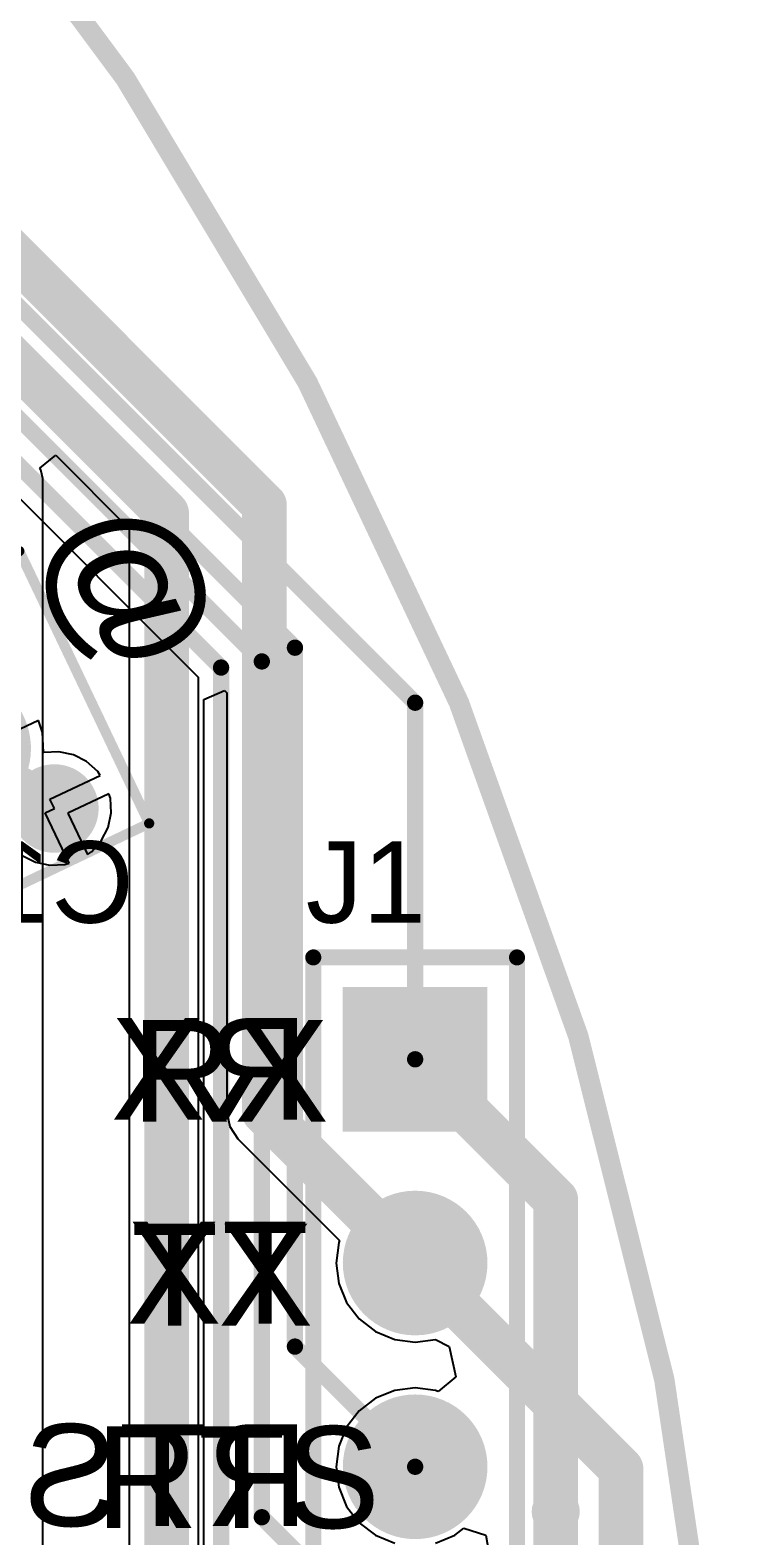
# Model space of a CAD drawing. Header units: millimetres. Extents: x -0.71 to 2.98, y -0.65 to 2.9.
# Drawn here: x 2.628 to 2.978, y 1.396 to 2.135 of the extents above; entities that cross this region are included whole.
import ezdxf

# ---------------------------------------------------------------- set-up
doc = ezdxf.new("R2010")
doc.units = ezdxf.units.MM
doc.header["$MEASUREMENT"] = 0
for name, color, linetype in [('BottomLayer', 5, 'Continuous'), ('BottomOverlay', 54, 'Continuous'), ('BottomSolder', 6, 'Continuous'), ('Mechanical2', 216, 'Continuous'), ('MultiLayer', 9, 'Continuous'), ('PadHoleLayer', 156, 'Continuous'), ('TopLayer', 1, 'Continuous'), ('TopOverlay', 2, 'Continuous'), ('TopPaste', 8, 'Continuous'), ('TopSolder', 216, 'Continuous'), ('ViaHoleLayer', 16, 'Continuous')]:
    doc.layers.add(name, color=color, linetype=linetype)
doc.styles.add('Arial', font='', dxfattribs={"height": 0.2})
doc.styles.get('Arial').set_extended_font_data('Arial')

# ---------------------------------------------------------------- blocks, each defined once
blk = doc.blocks.new('SPM0687LR5H_1_188')
at = {"layer": 'BottomSolder'}
h = blk.add_hatch(color=6, dxfattribs=at)
edge = h.paths.add_edge_path()
edge.add_arc((0, -0.03594), 0.004, 0, 360)
at = {"layer": 'PadHoleLayer'}
h = blk.add_hatch(color=156, dxfattribs=at)
edge = h.paths.add_edge_path()
edge.add_arc((0, -0.03594), 0.02018, 0, 360)
at = {"layer": 'TopLayer'}
h = blk.add_hatch(color=1, dxfattribs=at)
edge = h.paths.add_edge_path()
edge.add_arc((-0.0474, 0.06705), 0.01772, 0, 360)
h = blk.add_hatch(color=1, dxfattribs=at)
edge = h.paths.add_edge_path()
edge.add_arc((0, 0.06705), 0.01772, 0, 360)
h = blk.add_hatch(color=1, dxfattribs=at)
edge = h.paths.add_edge_path()
edge.add_arc((0.0474, 0.06705), 0.01772, 0, 360)
h = blk.add_hatch(color=1, dxfattribs=at)
edge = h.paths.add_edge_path()
edge.add_arc((0, -0.03594), 0.03299, 0, 360)
h = blk.add_hatch(color=1, dxfattribs=at)
edge = h.paths.add_edge_path()
edge.add_arc((-0.0474, -0.06705), 0.01772, 0, 360)
h = blk.add_hatch(color=1, dxfattribs=at)
edge = h.paths.add_edge_path()
edge.add_arc((0.0474, -0.06705), 0.01772, 0, 360)
at = {"layer": 'TopPaste'}
h = blk.add_hatch(color=8, dxfattribs=at)
edge = h.paths.add_edge_path()
edge.add_arc((-0.0474, 0.06705), 0.01772, 0, 360)
h = blk.add_hatch(color=8, dxfattribs=at)
edge = h.paths.add_edge_path()
edge.add_arc((0, 0.06705), 0.01772, 0, 360)
h = blk.add_hatch(color=8, dxfattribs=at)
edge = h.paths.add_edge_path()
edge.add_arc((0.0474, 0.06705), 0.01772, 0, 360)
h = blk.add_hatch(color=8, dxfattribs=at)
edge = h.paths.add_edge_path()
edge.add_arc((-0.0474, -0.06705), 0.01772, 0, 360)
h = blk.add_hatch(color=8, dxfattribs=at)
edge = h.paths.add_edge_path()
edge.add_arc((0.0474, -0.06705), 0.01772, 0, 360)
at = {"layer": 'TopSolder'}
h = blk.add_hatch(color=216, dxfattribs=at)
edge = h.paths.add_edge_path()
edge.add_arc((-0.0474, 0.06705), 0.02172, 0, 360)
h = blk.add_hatch(color=216, dxfattribs=at)
edge = h.paths.add_edge_path()
edge.add_arc((0, 0.06705), 0.02172, 0, 360)
h = blk.add_hatch(color=216, dxfattribs=at)
edge = h.paths.add_edge_path()
edge.add_arc((0.0474, 0.06705), 0.02172, 0, 360)
h = blk.add_hatch(color=216, dxfattribs=at)
edge = h.paths.add_edge_path()
edge.add_arc((0, -0.03594), 0.03699, 0, 360)
h = blk.add_hatch(color=216, dxfattribs=at)
edge = h.paths.add_edge_path()
edge.add_arc((-0.0474, -0.06705), 0.02172, 0, 360)
h = blk.add_hatch(color=216, dxfattribs=at)
edge = h.paths.add_edge_path()
edge.add_arc((0.0474, -0.06705), 0.02172, 0, 360)
at = {"layer": 'TopOverlay', "const_width": 0.005}
for points in [[(-0.07402, 0.09591), (-0.07402, -0.10591)], [(0.07402, 0.09591), (-0.07402, 0.09591)], [(0.07402, 0.09591), (0.07402, -0.10591)], [(-0.085, 0.075), (-0.085, 0.065)], [(-0.085, 0.075), (-0.08, 0.07)], [(-0.08, 0.07), (-0.085, 0.065)], [(0.07402, -0.10591), (-0.07402, -0.10591)]]:
    blk.add_lwpolyline(points, dxfattribs=at)
at = {"layer": 'TopOverlay', "const_width": 0.0025}
for points in [[(-0.07527, 0.09591, 1), (-0.07277, 0.09591, 1)], [(-0.07527, 0.09591, 1), (-0.07277, 0.09591, 1)], [(0.07277, 0.09591, 1), (0.07527, 0.09591, 1)], [(0.07277, 0.09591, 1), (0.07527, 0.09591, 1)], [(-0.08625, 0.075, 1), (-0.08375, 0.075, 1)], [(-0.08625, 0.075, 1), (-0.08375, 0.075, 1)], [(-0.08625, 0.065, 1), (-0.08375, 0.065, 1)], [(-0.08625, 0.065, 1), (-0.08375, 0.065, 1)], [(-0.08125, 0.07, 1), (-0.07875, 0.07, 1)], [(-0.08125, 0.07, 1), (-0.07875, 0.07, 1)], [(-0.07527, -0.10591, 1), (-0.07277, -0.10591, 1)], [(-0.07527, -0.10591, 1), (-0.07277, -0.10591, 1)], [(0.07277, -0.10591, 1), (0.07527, -0.10591, 1)], [(0.07277, -0.10591, 1), (0.07527, -0.10591, 1)]]:
    blk.add_lwpolyline(points, format="xyb", close=True, dxfattribs=at)
blk = doc.blocks.new('HDR1X5_218')
at = {"layer": 'BottomLayer'}
blk.add_hatch(color=5, dxfattribs=at).paths.add_polyline_path([(-0.0315, 0.0315), (0.0315, 0.0315), (0.0315, -0.0315), (-0.0315, -0.0315)])
h = blk.add_hatch(color=5, dxfattribs=at)
edge = h.paths.add_edge_path()
edge.add_arc((0.1, 0), 0.0315, 0, 360)
h = blk.add_hatch(color=5, dxfattribs=at)
edge = h.paths.add_edge_path()
edge.add_arc((0.2, 0), 0.0315, 0, 360)
h = blk.add_hatch(color=5, dxfattribs=at)
edge = h.paths.add_edge_path()
edge.add_arc((0.3, 0), 0.0315, 0, 360)
h = blk.add_hatch(color=5, dxfattribs=at)
edge = h.paths.add_edge_path()
edge.add_arc((0.4, 0), 0.0315, 0, 360)
at = {"layer": 'BottomSolder'}
blk.add_hatch(color=6, dxfattribs=at).paths.add_polyline_path([(-0.0355, 0.0355), (0.0355, 0.0355), (0.0355, -0.0355), (-0.0355, -0.0355)])
h = blk.add_hatch(color=6, dxfattribs=at)
edge = h.paths.add_edge_path()
edge.add_arc((0.1, 0), 0.0355, 0, 360)
h = blk.add_hatch(color=6, dxfattribs=at)
edge = h.paths.add_edge_path()
edge.add_arc((0.2, 0), 0.0355, 0, 360)
h = blk.add_hatch(color=6, dxfattribs=at)
edge = h.paths.add_edge_path()
edge.add_arc((0.3, 0), 0.0355, 0, 360)
h = blk.add_hatch(color=6, dxfattribs=at)
edge = h.paths.add_edge_path()
edge.add_arc((0.4, 0), 0.0355, 0, 360)
at = {"layer": 'MultiLayer'}
blk.add_hatch(color=9, dxfattribs=at).paths.add_polyline_path([(-0.0315, 0.0315), (0.0315, 0.0315), (0.0315, -0.0315), (-0.0315, -0.0315)])
h = blk.add_hatch(color=9, dxfattribs=at)
edge = h.paths.add_edge_path()
edge.add_arc((0.1, 0), 0.0315, 0, 360)
h = blk.add_hatch(color=9, dxfattribs=at)
edge = h.paths.add_edge_path()
edge.add_arc((0.2, 0), 0.0315, 0, 360)
h = blk.add_hatch(color=9, dxfattribs=at)
edge = h.paths.add_edge_path()
edge.add_arc((0.3, 0), 0.0315, 0, 360)
h = blk.add_hatch(color=9, dxfattribs=at)
edge = h.paths.add_edge_path()
edge.add_arc((0.4, 0), 0.0315, 0, 360)
at = {"layer": 'PadHoleLayer'}
h = blk.add_hatch(color=156, dxfattribs=at)
edge = h.paths.add_edge_path()
edge.add_arc((0, 0), 0.0187, 0, 360)
h = blk.add_hatch(color=156, dxfattribs=at)
edge = h.paths.add_edge_path()
edge.add_arc((0.1, 0), 0.0187, 0, 360)
h = blk.add_hatch(color=156, dxfattribs=at)
edge = h.paths.add_edge_path()
edge.add_arc((0.2, 0), 0.0187, 0, 360)
h = blk.add_hatch(color=156, dxfattribs=at)
edge = h.paths.add_edge_path()
edge.add_arc((0.3, 0), 0.0187, 0, 360)
h = blk.add_hatch(color=156, dxfattribs=at)
edge = h.paths.add_edge_path()
edge.add_arc((0.4, 0), 0.0187, 0, 360)
at = {"layer": 'TopLayer'}
blk.add_hatch(color=1, dxfattribs=at).paths.add_polyline_path([(-0.0315, 0.0315), (0.0315, 0.0315), (0.0315, -0.0315), (-0.0315, -0.0315)])
h = blk.add_hatch(color=1, dxfattribs=at)
edge = h.paths.add_edge_path()
edge.add_arc((0.1, 0), 0.0315, 0, 360)
h = blk.add_hatch(color=1, dxfattribs=at)
edge = h.paths.add_edge_path()
edge.add_arc((0.2, 0), 0.0315, 0, 360)
h = blk.add_hatch(color=1, dxfattribs=at)
edge = h.paths.add_edge_path()
edge.add_arc((0.3, 0), 0.0315, 0, 360)
h = blk.add_hatch(color=1, dxfattribs=at)
edge = h.paths.add_edge_path()
edge.add_arc((0.4, 0), 0.0315, 0, 360)
at = {"layer": 'TopSolder'}
blk.add_hatch(color=216, dxfattribs=at).paths.add_polyline_path([(-0.0355, 0.0355), (0.0355, 0.0355), (0.0355, -0.0355), (-0.0355, -0.0355)])
h = blk.add_hatch(color=216, dxfattribs=at)
edge = h.paths.add_edge_path()
edge.add_arc((0.1, 0), 0.0355, 0, 360)
h = blk.add_hatch(color=216, dxfattribs=at)
edge = h.paths.add_edge_path()
edge.add_arc((0.2, 0), 0.0355, 0, 360)
h = blk.add_hatch(color=216, dxfattribs=at)
edge = h.paths.add_edge_path()
edge.add_arc((0.3, 0), 0.0355, 0, 360)
h = blk.add_hatch(color=216, dxfattribs=at)
edge = h.paths.add_edge_path()
edge.add_arc((0.4, 0), 0.0355, 0, 360)
at = {"layer": 'TopOverlay', "const_width": 0.00787}
for points in [[(-0.05, -0.05), (-0.05, 0.05)], [(0.45, 0.05), (-0.05, 0.05)], [(0.45, -0.05), (0.45, 0.05)], [(0.45, -0.05), (-0.05, -0.05)]]:
    blk.add_lwpolyline(points, dxfattribs=at)
at = {"layer": 'TopOverlay', "const_width": 0.00394}
for points in [[(-0.05197, 0.05, 1), (-0.04803, 0.05, 1)], [(-0.05197, 0.05, 1), (-0.04803, 0.05, 1)], [(0.44803, 0.05, 1), (0.45197, 0.05, 1)], [(0.44803, 0.05, 1), (0.45197, 0.05, 1)], [(-0.05197, -0.05, 1), (-0.04803, -0.05, 1)], [(-0.05197, -0.05, 1), (-0.04803, -0.05, 1)], [(0.44803, -0.05, 1), (0.45197, -0.05, 1)], [(0.44803, -0.05, 1), (0.45197, -0.05, 1)]]:
    blk.add_lwpolyline(points, format="xyb", close=True, dxfattribs=at)

msp = doc.modelspace()

# ---------------------------------------------------------------- hatches: boundary and pattern name
at = {"layer": 'BottomLayer'}
h = msp.add_hatch(color=5, dxfattribs=at)
edge = h.paths.add_edge_path()
edge.add_arc((2.886, 1.408), 0.01181, 0, 360)
at = {"layer": 'BottomSolder'}
h = msp.add_hatch(color=6, dxfattribs=at)
edge = h.paths.add_edge_path()
edge.add_arc((2.886, 1.408), 0.00791, 0, 360)
at = {"layer": 'TopLayer'}
h = msp.add_hatch(color=1, dxfattribs=at)
edge = h.paths.add_edge_path()
edge.add_arc((2.886, 1.408), 0.01181, 0, 360)
at = {"layer": 'TopSolder'}
h = msp.add_hatch(color=216, dxfattribs=at)
edge = h.paths.add_edge_path()
edge.add_arc((2.886, 1.408), 0.00791, 0, 360)
at = {"layer": 'ViaHoleLayer'}
h = msp.add_hatch(color=16, dxfattribs=at)
edge = h.paths.add_edge_path()
edge.add_arc((2.886, 1.408), 0.00591, 0, 360)

# ---------------------------------------------------------------- linework, layer by layer
at = {"layer": 'BottomLayer'}
for p, q in [((2.63286, 1.92004), (2.64063, 1.92642)), ((2.64063, 1.92642), (2.67665, 1.8904)), ((2.63336, 1.91929), (2.63286, 1.92004)), ((2.63422, 1.915), (2.63336, 1.91929)), ((2.63422, 1.34246), (2.63422, 1.915)), ((2.67665, 1.8904), (2.67665, 1.239)), ((2.71335, 1.80651), (2.72335, 1.81106)), ((2.72335, 1.81106), (2.72465, 1.80993)), ((2.71335, 1.2466), (2.71335, 1.80651)), ((2.72465, 1.80993), (2.72465, 1.604)), ((2.72465, 1.604), (2.72604, 1.59698)), ((2.72604, 1.59698), (2.73002, 1.59102)), ((2.73002, 1.59102), (2.77993, 1.54111)), ((2.77949, 1.54005), (2.77817, 1.53)), ((2.77993, 1.54111), (2.77949, 1.54005)), ((2.77817, 1.53), (2.77949, 1.51995)), ((2.77949, 1.51995), (2.78337, 1.51059)), ((2.78337, 1.51059), (2.78954, 1.50254)), ((2.78954, 1.50254), (2.79759, 1.49637)), ((2.79759, 1.49637), (2.80695, 1.49249)), ((2.80695, 1.49249), (2.817, 1.49117)), ((2.817, 1.49117), (2.82705, 1.49249)), ((2.82705, 1.49249), (2.83368, 1.48904)), ((2.83368, 1.48904), (2.83697, 1.47422)), ((2.83697, 1.47422), (2.82833, 1.46697)), ((2.79759, 1.46363), (2.78954, 1.45746)), ((2.80695, 1.46751), (2.79759, 1.46363)), ((2.817, 1.46883), (2.80695, 1.46751)), ((2.82705, 1.46751), (2.817, 1.46883)), ((2.82833, 1.46697), (2.82705, 1.46751)), ((2.78954, 1.45746), (2.78337, 1.44941)), ((2.78337, 1.44941), (2.77949, 1.44005)), ((2.77949, 1.44005), (2.77817, 1.43)), ((2.77817, 1.43), (2.77949, 1.41995)), ((2.77949, 1.41995), (2.78337, 1.41059)), ((2.78337, 1.41059), (2.78954, 1.40254)), ((2.78954, 1.40254), (2.79759, 1.39637)), ((2.83641, 1.39637), (2.84089, 1.39981)), ((2.84089, 1.39981), (2.85163, 1.39649)), ((2.79759, 1.39637), (2.80695, 1.39249)), ((2.82705, 1.39249), (2.83641, 1.39637)), ((2.85163, 1.39649), (2.85428, 1.38142))]:
    msp.add_line(p, q, dxfattribs=at)
at = {"layer": 'BottomLayer', "const_width": 0.022}
for points in [[(2.533, 2.112), (2.743, 1.902)], [(2.516, 2.077), (2.695, 1.898)], [(2.695, 1.239), (2.695, 1.898)], [(2.743, 1.604), (2.743, 1.902)], [(2.817, 1.63), (2.886, 1.561)], [(2.743, 1.604), (2.817, 1.53)], [(2.886, 1.408), (2.886, 1.561)]]:
    msp.add_lwpolyline(points, dxfattribs=at)
at = {"layer": 'BottomLayer', "const_width": 0.011}
for points in [[(2.6895, 1.898, 1), (2.7005, 1.898, 1)], [(2.6895, 1.898, 1), (2.7005, 1.898, 1)], [(2.7375, 1.902, 1), (2.7485, 1.902, 1)], [(2.7375, 1.902, 1), (2.7485, 1.902, 1)], [(2.8115, 1.63, 1), (2.8225, 1.63, 1)], [(2.7375, 1.604, 1), (2.7485, 1.604, 1)], [(2.7375, 1.604, 1), (2.7485, 1.604, 1)], [(2.8805, 1.561, 1), (2.8915, 1.561, 1)], [(2.8805, 1.561, 1), (2.8915, 1.561, 1)], [(2.8115, 1.53, 1), (2.8225, 1.53, 1)], [(2.8805, 1.408, 1), (2.8915, 1.408, 1)]]:
    msp.add_lwpolyline(points, format="xyb", close=True, dxfattribs=at)
at = {"layer": 'Mechanical2', "const_width": 0.01}
msp.add_lwpolyline([(2.97335, 1.12706, 1), (-0.56996, 1.12706, 1)], format="xyb", close=True, dxfattribs=at)
at = {"layer": 'TopLayer'}
for p, q in [((2.58124, 1.9469), (2.71052, 1.81762)), ((2.71052, 1.81762), (2.71052, 1.11226)), ((2.63214, 1.79635), (2.5936, 1.77796)), ((2.63408, 1.79038), (2.63214, 1.79635)), ((2.63459, 1.78074), (2.63408, 1.79038)), ((2.63483, 1.78057), (2.63459, 1.78074)), ((2.64212, 1.78095), (2.63483, 1.78057)), ((2.64925, 1.77943), (2.64212, 1.78095)), ((2.65576, 1.77612), (2.64925, 1.77943)), ((2.66118, 1.77124), (2.65576, 1.77612)), ((2.63777, 1.75759), (2.66241, 1.76935)), ((2.66241, 1.76935), (2.66118, 1.77124)), ((2.66671, 1.76032), (2.64659, 1.75072)), ((2.66741, 1.75818), (2.66671, 1.76032)), ((2.63541, 1.75093), (2.63992, 1.75308)), ((2.63992, 1.75308), (2.63777, 1.75759)), ((2.66779, 1.75089), (2.66741, 1.75818)), ((2.64716, 1.72629), (2.63541, 1.75093)), ((2.64659, 1.75072), (2.65619, 1.73059)), ((2.66627, 1.74375), (2.66779, 1.75089)), ((2.65808, 1.73182), (2.66296, 1.73725)), ((2.66296, 1.73725), (2.66627, 1.74375)), ((2.62409, 1.73004), (2.63059, 1.72673)), ((2.65619, 1.73059), (2.65808, 1.73182)), ((2.63059, 1.72673), (2.63773, 1.72521)), ((2.63773, 1.72521), (2.64502, 1.72559)), ((2.64502, 1.72559), (2.64716, 1.72629))]:
    msp.add_line(p, q, dxfattribs=at)
for points, const_width in [([(2.498, 2.124), (2.817, 1.805)], 0.008), ([(2.513, 2.077), (2.758, 1.832)], 0.008), ([(2.50626, 2.06074), (2.74174, 1.82526)], 0.008), ([(2.49826, 2.04574), (2.72174, 1.82226)], 0.008), ([(2.758, 1.489), (2.758, 1.832)], 0.008), ([(2.72174, 1.11226), (2.72174, 1.82226)], 0.008), ([(2.74174, 1.40526), (2.74174, 1.82526)], 0.008), ([(2.817, 1.63), (2.817, 1.805)], 0.008), ([(2.59257, 1.77939), (2.63992, 1.75308)], 0.022), ([(2.817, 1.53), (2.918, 1.429)], 0.022), ([(2.758, 1.489), (2.817, 1.43)], 0.008), ([(2.918, 0.918), (2.918, 1.429)], 0.022), ([(2.886, 0.986), (2.886, 1.408)], 0.022), ([(2.74174, 1.40526), (2.817, 1.33)], 0.008)]:
    msp.add_lwpolyline(points, dxfattribs=dict(at, const_width=const_width))
for points, const_width in [([(2.756, 1.832, 1), (2.76, 1.832, 1)], 0.004), ([(2.756, 1.832, 1), (2.76, 1.832, 1)], 0.004), ([(2.71974, 1.82226, 1), (2.72374, 1.82226, 1)], 0.004), ([(2.71974, 1.82226, 1), (2.72374, 1.82226, 1)], 0.004), ([(2.73974, 1.82526, 1), (2.74374, 1.82526, 1)], 0.004), ([(2.73974, 1.82526, 1), (2.74374, 1.82526, 1)], 0.004), ([(2.815, 1.805, 1), (2.819, 1.805, 1)], 0.004), ([(2.815, 1.805, 1), (2.819, 1.805, 1)], 0.004), ([(2.63442, 1.75308, 1), (2.64542, 1.75308, 1)], 0.011), ([(2.815, 1.63, 1), (2.819, 1.63, 1)], 0.004), ([(2.8115, 1.53, 1), (2.8225, 1.53, 1)], 0.011), ([(2.756, 1.489, 1), (2.76, 1.489, 1)], 0.004), ([(2.756, 1.489, 1), (2.76, 1.489, 1)], 0.004), ([(2.815, 1.43, 1), (2.819, 1.43, 1)], 0.004), ([(2.9125, 1.429, 1), (2.9235, 1.429, 1)], 0.011), ([(2.9125, 1.429, 1), (2.9235, 1.429, 1)], 0.011), ([(2.8805, 1.408, 1), (2.8915, 1.408, 1)], 0.011), ([(2.73974, 1.40526, 1), (2.74374, 1.40526, 1)], 0.004), ([(2.73974, 1.40526, 1), (2.74374, 1.40526, 1)], 0.004)]:
    msp.add_lwpolyline(points, format="xyb", close=True, dxfattribs=dict(at, const_width=const_width))

# ---------------------------------------------------------------- block references
for name, p, rotation in [('SPM0687LR5H_1_188', (2.559, 1.767), 115.5), ('HDR1X5_218', (2.817, 1.63), 270)]:
    msp.add_blockref(name, p, dxfattribs=dict(rotation=rotation))

# ---------------------------------------------------------------- texts
at = {"layer": 'BottomOverlay', "style": 'Arial', "text_generation_flag": 2}
msp.add_text('C107', height=0.04, dxfattribs=at).set_placement((2.67898, 1.69701))
for s, p in [('RX', (2.76468, 1.60031)), ('TX', (2.76468, 1.50031)), ('RTS', (2.76468, 1.40091))]:
    msp.add_text(s, height=0.05, rotation=360, dxfattribs=at).set_placement(p)
at = {"layer": 'TopOverlay', "style": 'Arial'}
for s, height, rotation, p in [('@', 0.06, 295.5, (2.63352, 1.88756)), ('RX', 0.05, 360, (2.67768, 1.59931)), ('TX', 0.05, 360, (2.67768, 1.49931)), ('RTS', 0.05, 360, (2.66009, 1.39991))]:
    msp.add_text(s, height=height, rotation=rotation, dxfattribs=at).set_placement(p)
msp.add_text('J1', height=0.04, dxfattribs=at).set_placement((2.76334, 1.69701))

doc.saveas('drawing.dxf')
